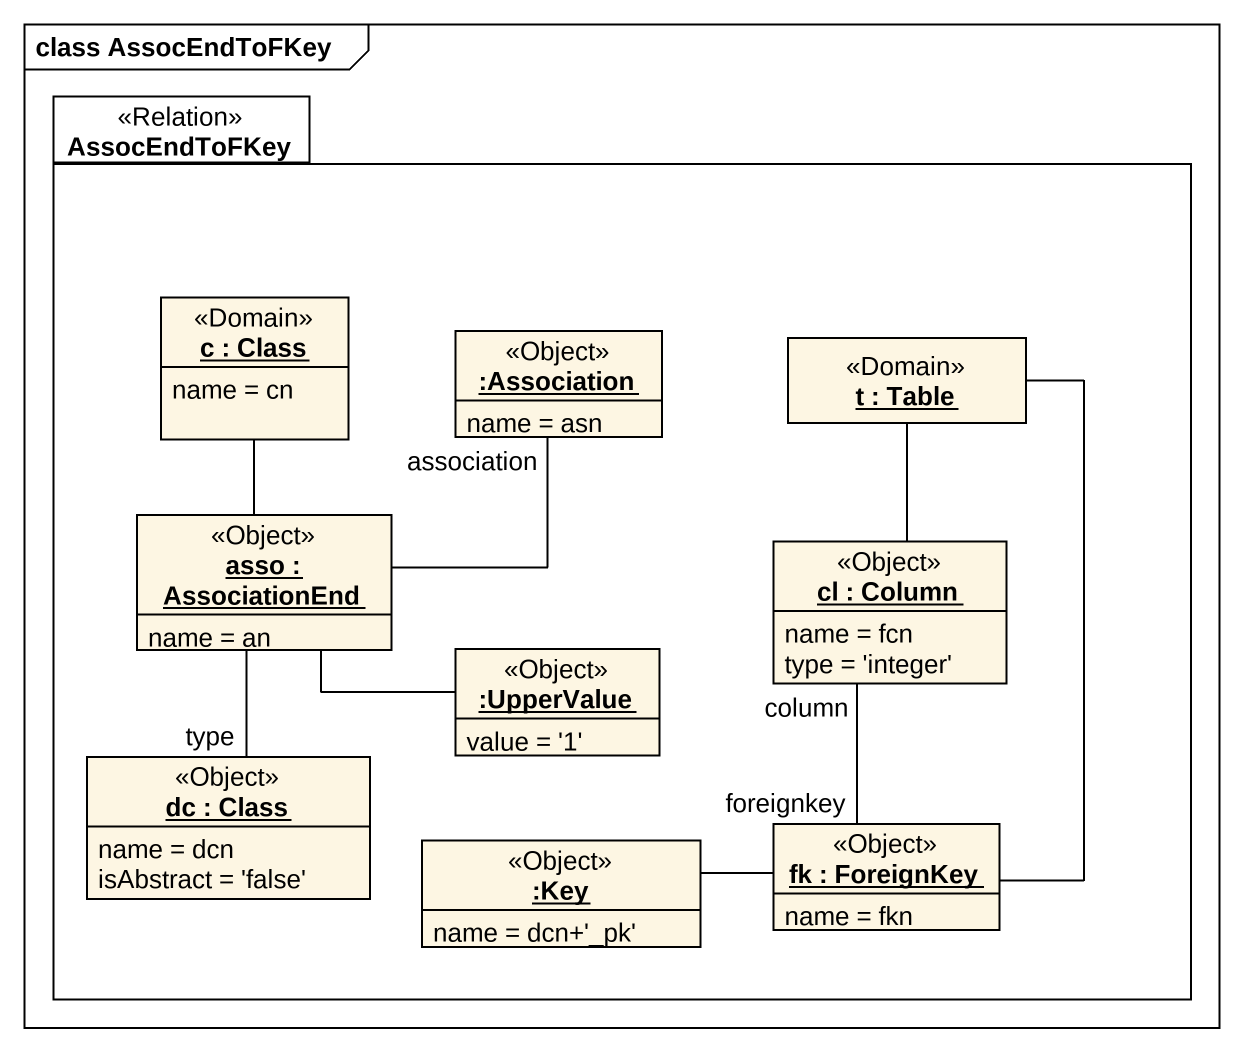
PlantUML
@startuml
mainframe class AssocEndToFKey
hide circle
hide empty members
package AssocEndToFKey <<Relation>> {
  object "c : Class" as c <<Domain>> {
    name = cn
  }
  object ":Association" as Association <<Object>> {
    name = asn
  }
  object "t : Table" as t <<Domain>>
  object "asso : AssociationEnd" as asso <<Object>> {
    name = an
  }
  object "cl : Column" as cl <<Object>> {
    name = fcn
    type = 'integer'
  }
  object ":UpperValue" as UpperValue <<Object>> {
    value = '1'
  }
  object "dc : Class" as dc <<Object>> {
    name = dcn
    isAbstract = 'false'
  }
  object ":Key" as Key <<Object>> {
    name = dcn+'_pk'
  }
  object "fk : ForeignKey" as fk <<Object>> {
    name = fkn
  }
}
c -- asso
t -- cl
t -- fk
asso -up- Association : association
asso -right- UpperValue
asso -- dc : type
cl -- fk : column\nforeignkey
fk -left- Key
@enduml
